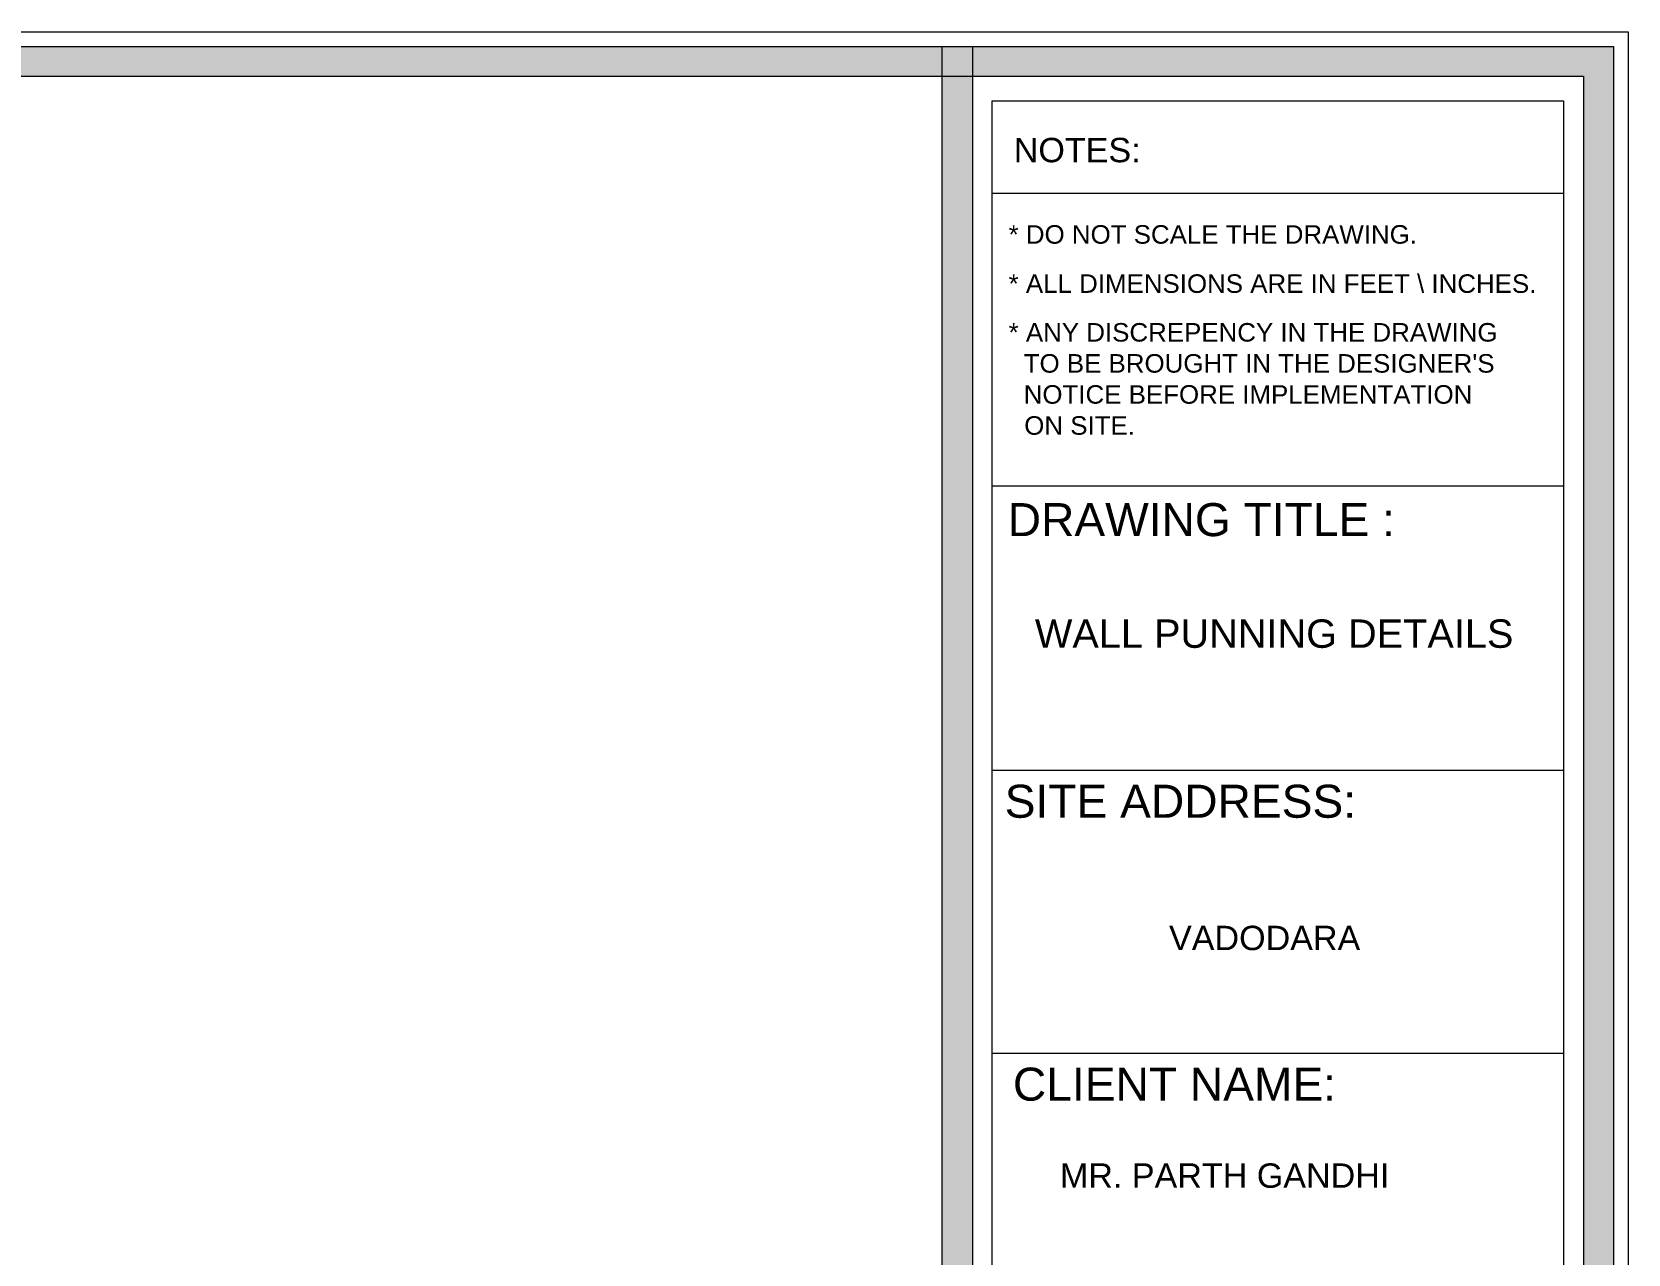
# Model space of a CAD drawing. Header units: inches. Extents: x 3324238 to 135265466, y -1036581 to 20094598.
# Drawn here: x 3353805.2 to 3354103.3, y -519163.8 to -518935.4 of the extents above; entities that cross this region are included whole.
import ezdxf

# ---------------------------------------------------------------- set-up
doc = ezdxf.new("R2010")
doc.units = ezdxf.units.IN
doc.header["$MEASUREMENT"] = 0
for name, color, linetype in [('PDF_Geometry', 7, 'Continuous'), ('PDF_Solid Fills', 7, 'Continuous'), ('PDF_Text', 1, 'Continuous')]:
    doc.layers.add(name, color=color, linetype=linetype)
doc.styles.add('PDF Arial', font='arial.ttf')

msp = doc.modelspace()

# ---------------------------------------------------------------- linework, layer by layer
at = {"layer": 'PDF_Geometry', "color": 42, "lineweight": 20, "true_color": 0xd39e00}
for points in [[(3353304.106, -518935.429), (3354103.293, -518935.429), (3354103.293, -519499.589), (3353304.106, -519499.589)], [(3353306.845, -518938.168), (3354100.554, -518938.168), (3354100.554, -519496.85), (3353306.845, -519496.85)], [(3353975.185, -519491.291), (3353975.185, -518938.168), (3353980.825, -518938.168), (3353980.825, -519491.291)], [(3353312.405, -518943.728), (3354094.994, -518943.728), (3354094.994, -519491.291), (3353312.405, -519491.291)], [(3353984.531, -519486.698), (3353984.531, -518948.32), (3354091.207, -518948.32), (3354091.207, -519486.698)]]:
    msp.add_lwpolyline(points, close=True, dxfattribs=at)
for points in [[(3354091.207, -518965.643), (3353984.531, -518965.643)], [(3354091.207, -519020.271), (3353984.531, -519020.271)], [(3354091.207, -519073.448), (3353984.531, -519073.448)], [(3354091.207, -519126.303), (3353984.531, -519126.303)]]:
    msp.add_lwpolyline(points, dxfattribs=at)
at = {"layer": 'PDF_Solid Fills', "color": 42, "lineweight": 30, "true_color": 0xd39e00, "transparency": 33554559}
for points in [[(3353306.845, -518938.168), (3354100.554, -518943.728), (3353306.845, -518943.728)], [(3353306.845, -518938.168), (3354100.554, -518938.168), (3354100.554, -518943.728)], [(3353975.185, -518938.168), (3353980.825, -519491.291), (3353975.185, -519491.291)], [(3353975.185, -518938.168), (3353980.825, -518938.168), (3353980.825, -519491.291)], [(3354094.994, -518943.728), (3354100.554, -519491.291), (3354094.994, -519491.291)], [(3354094.994, -518943.728), (3354100.554, -518943.728), (3354100.554, -519491.291)]]:
    msp.add_solid(points, dxfattribs=at)

# ---------------------------------------------------------------- texts
at = {"layer": 'PDF_Text', "color": 7, "lineweight": 30, "attachment_point": 7, "style": 'PDF Arial'}
for s, insert, char_height in [('NOTES:', (3353988.557, -518959.842), 4.5563), ('* DO NOT SCALE THE DRAWING.', (3353987.595, -518975.046), 3.46049), ('* ALL DIMENSIONS ARE IN FEET \\\\ INCHES.', (3353987.595, -518984.23), 3.46049), ('* ANY DISCREPENCY IN THE DRAWING', (3353987.595, -518993.336), 3.46049), ("TO BE BROUGHT IN THE DESIGNER'S", (3353990.414, -518999.137), 3.46049), ('NOTICE BEFORE IMPLEMENTATION', (3353990.414, -519004.939), 3.46049), ('ON SITE.', (3353990.511, -519010.739), 3.4605), ('DRAWING TITLE :', (3353987.429, -519029.721), 6.17117), ('WALL PUNNING DETAILS', (3353992.508, -519050.572), 5.30608), ('SITE ADDRESS:', (3353986.866, -519082.335), 6.17117), ('VADODARA', (3354017.56, -519107.046), 4.5563), ('CLIENT NAME:', (3353988.398, -519135.191), 6.17117), ('MR. PARTH GANDHI', (3353997.178, -519151.442), 4.55627)]:
    msp.add_mtext(s, dxfattribs=dict(at, insert=insert, char_height=char_height))

doc.saveas('drawing.dxf')
